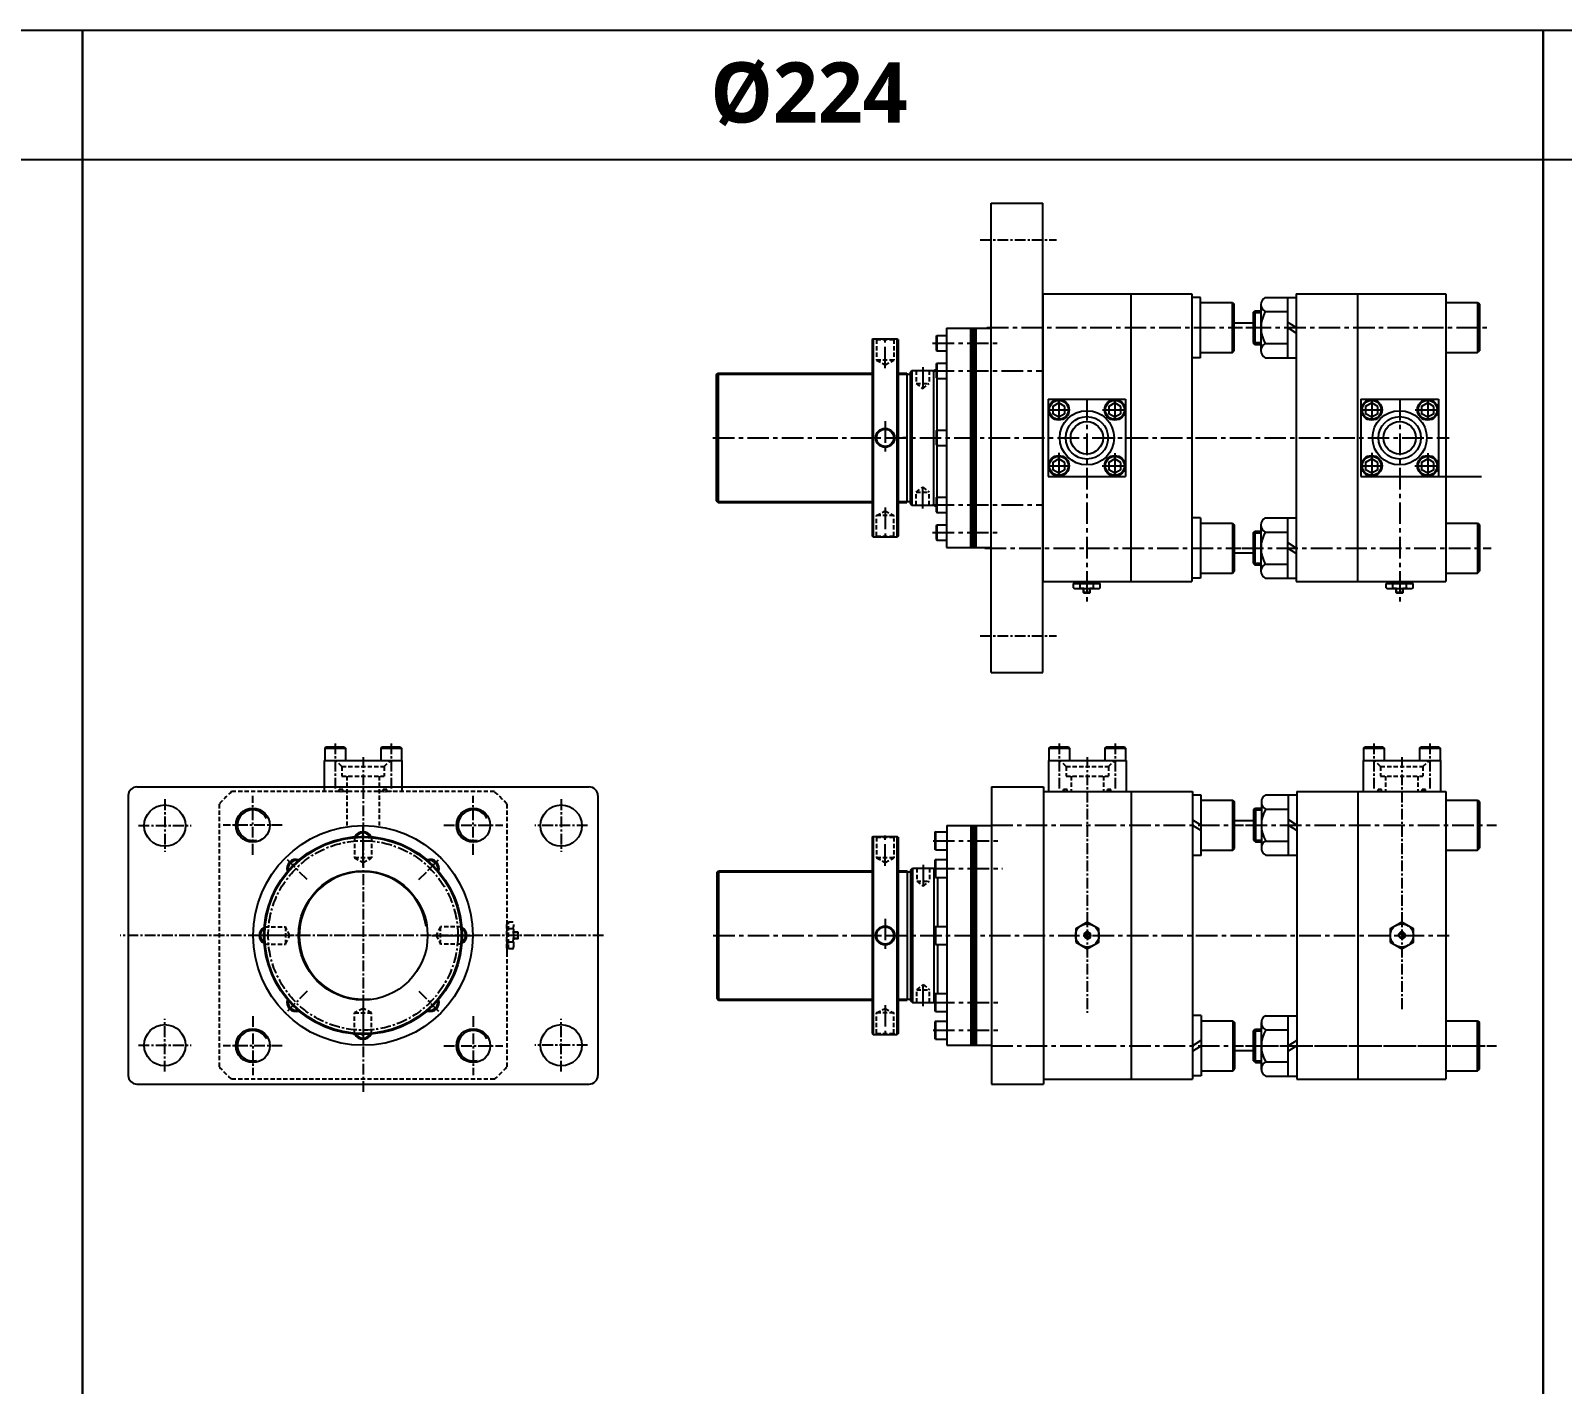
# Model space of a CAD drawing. Extents: x -819 to 9283, y 0 to 5329.
# Drawn here: x 5663 to 7441, y 1592 to 3164 of the extents above; entities that cross this region are included whole.
import ezdxf

# ---------------------------------------------------------------- set-up
doc = ezdxf.new("R2010")
doc.units = 0
doc.header["$LTSCALE"] = 10
doc.header["$MEASUREMENT"] = 0
for name, pattern in [('CENTER', [2, 1.25, -0.25, 0.25, -0.25]), ('CENTERX2', [4, 2.5, -0.5, 0.5, -0.5]), ('HIDDENX2', [0.75, 0.5, -0.25])]:
    doc.linetypes.add(name, pattern=pattern)
doc.layers.get('0').update_dxf_attribs({"linetype": 'CONTINUOUS'})
for name, color, linetype in [('CEN', 1, 'CENTERX2'), ('DIM', 2, 'CONTINUOUS'), ('HID', 2, 'HIDDENX2'), ('ML', 7, 'CONTINUOUS')]:
    doc.layers.add(name, color=color, linetype=linetype)
doc.styles.add('문자', font='romans.shx')

msp = doc.modelspace()

# ---------------------------------------------------------------- linework, layer by layer
for p, q in [((9283.2, 3163.8), (0, 3163.8)), ((5723.4, 0), (5723.4, 3163.8)), ((5723.4, 3163.8), (5723.4, 0)), ((7418.8, 0), (7418.8, 3163.8)), ((7418.8, 3163.8), (7418.8, 0)), ((9283.2, 3013.8), (0, 3013.8))]:
    msp.add_line(p, q)
at = {"color": 7, "linetype": 'Continuous'}
for p, q in [((6873.5, 2516.9), (6873.5, 2522)), ((6873.5, 2522), (6879.9, 2522)), ((6874.5, 2522), (6874.5, 2524)), ((6874.5, 2524), (6903.7, 2524)), ((6876.7, 2516), (6901.5, 2516)), ((6879.9, 2522), (6904.7, 2522)), ((6881.3, 2516.9), (6881.3, 2522)), ((6885.1, 2516.2), (6885.1, 2516.2)), ((6885.1, 2511.5), (6885.1, 2516)), ((6885.1, 2511.5), (6885.6, 2511)), ((6893.1, 2511.5), (6885.1, 2511.5)), ((6885.6, 2511), (6892.6, 2511)), ((6893.1, 2511.5), (6892.6, 2511)), ((6893.1, 2511.5), (6893.1, 2516)), ((6896.9, 2516.9), (6896.9, 2522)), ((6903.7, 2522), (6903.7, 2524)), ((6904.7, 2516.9), (6904.7, 2522)), ((7236.5, 2516.9), (7236.5, 2522)), ((7236.5, 2522), (7242.9, 2522)), ((7237.5, 2522), (7237.5, 2524)), ((7237.5, 2524), (7266.7, 2524)), ((7239.7, 2516), (7264.5, 2516)), ((7242.9, 2522), (7267.7, 2522)), ((7244.3, 2516.9), (7244.3, 2522)), ((7248.1, 2516.2), (7248.1, 2516.2)), ((7248.1, 2511.5), (7248.1, 2516)), ((7248.1, 2511.5), (7248.6, 2511)), ((7256.1, 2511.5), (7248.1, 2511.5)), ((7248.6, 2511), (7255.6, 2511)), ((7256.1, 2511.5), (7255.6, 2511)), ((7256.1, 2511.5), (7256.1, 2516)), ((7259.9, 2516.9), (7259.9, 2522)), ((7266.7, 2522), (7266.7, 2524)), ((7267.7, 2516.9), (7267.7, 2522))]:
    msp.add_line(p, q, dxfattribs=at)
for points in [[(6876.1, 2105.4), (6889.6, 2097.6), (6903.1, 2105.4), (6903.1, 2121), (6889.6, 2128.8), (6876.1, 2121)], [(6888.1, 2115.7), (6886.7, 2113.2), (6888.1, 2110.7), (6891, 2110.7), (6892.5, 2113.2), (6891, 2115.7)], [(7241.1, 2105.4), (7254.6, 2097.6), (7268.1, 2105.4), (7268.1, 2121), (7254.6, 2128.8), (7241.1, 2121)], [(7253.1, 2115.7), (7251.7, 2113.2), (7253.1, 2110.7), (7256, 2110.7), (7257.5, 2113.2), (7256, 2115.7)]]:
    msp.add_lwpolyline(points, close=True, dxfattribs=at)
for centre, radius in [((6889.6, 2113.2), 13.5), ((6889.6, 2113.2), 3.5), ((7254.6, 2113.2), 13.5), ((7254.6, 2113.2), 3.5)]:
    msp.add_circle(centre, radius, dxfattribs=at)
for centre, radius, start, end in [((6876.7, 2521.6), 5.62, 235.6158, 270), ((6877.4, 2524.2), 8.22, 241.7006, 298.2994), ((6889.1, 2547.3), 31.3, 255.6172, 270.0141), ((6889.1, 2547.3), 31.3, 269.9859, 284.3828), ((6900.8, 2524.2), 8.22, 241.7006, 298.2994), ((7239.7, 2521.6), 5.62, 235.6158, 270), ((7240.4, 2524.2), 8.22, 241.7006, 298.2994), ((7252.1, 2547.3), 31.3, 255.6172, 270.0141), ((7252.1, 2547.3), 31.3, 269.9859, 284.3828), ((7263.8, 2524.2), 8.22, 241.7006, 298.2994)]:
    msp.add_arc(centre, radius, start, end, dxfattribs=at)
at = {"layer": 'CEN'}
for p, q in [((6655, 2771.8), (6655, 2810)), ((6773.1, 2819), (7069.8, 2819)), ((7073.7, 2819), (7097.8, 2819)), ((7078.1, 2819), (7353.4, 2819)), ((6710.1, 2801), (6788.6, 2801)), ((6698.6, 2773), (6698.6, 2745.4)), ((6710.1, 2768.7), (6838.1, 2768.7)), ((6844.1, 2723.5), (6871.2, 2723.5)), ((6856.6, 2736), (6856.6, 2708.5)), ((6889.1, 2736), (6889.1, 2496)), ((6907.2, 2723.5), (6934.1, 2723.5)), ((6921.6, 2736), (6921.6, 2708.5)), ((7207.1, 2723.5), (7234.2, 2723.5)), ((7219.6, 2736), (7219.6, 2708.5)), ((7252.1, 2736), (7252.1, 2496)), ((7270.2, 2723.5), (7297.1, 2723.5)), ((7284.6, 2736), (7284.6, 2708.5)), ((6655, 2710.3), (6655, 2671.3)), ((6455.1, 2691), (7309.6, 2691)), ((6679.3, 2691), (6675.6, 2691)), ((6679.3, 2691), (6675.6, 2691)), ((6856.6, 2673.5), (6856.6, 2646)), ((6921.6, 2673.3), (6921.6, 2646)), ((7219.6, 2673.5), (7219.6, 2646)), ((7284.6, 2673.3), (7284.6, 2646)), ((6844.1, 2658.5), (6871.7, 2658.5)), ((6906.7, 2658.5), (6934.1, 2658.5)), ((7207.1, 2658.5), (7234.7, 2658.5)), ((7269.7, 2658.5), (7297.1, 2658.5)), ((6698.6, 2609), (6698.6, 2636.6)), ((6710.1, 2613.2), (6838.1, 2613.2)), ((6655, 2610.1), (6655, 2572)), ((6710.1, 2581), (6788.6, 2581)), ((6770.5, 2563), (7067.8, 2563)), ((7069.1, 2563), (7358.1, 2563)), ((6778.2, 2241.2), (7070.9, 2241.2)), ((7073.2, 2241.2), (7364.4, 2241.2)), ((6655, 2194.1), (6655, 2232.2)), ((6710.6, 2223.2), (6789.1, 2223.2)), ((6699.1, 2195.2), (6699.1, 2167.6)), ((6710.6, 2191), (6791.2, 2191)), ((6655, 2132.6), (6655, 2093.6)), ((6455.6, 2113.2), (7309.6, 2113.2)), ((6699.1, 2031.2), (6699.1, 2058.8)), ((6655, 2032.4), (6655, 1994.2)), ((6710.6, 2035.4), (6786.4, 2035.4)), ((6710.6, 2003.2), (6789.1, 2003.2)), ((6778.2, 1985.2), (7059.9, 1985.2)), ((6778.2, 1985.2), (7070.9, 1985.2)), ((7073.2, 1985.2), (7364.4, 1985.2)), ((7086.3, 1985.2), (7364.4, 1985.2))]:
    msp.add_line(p, q, dxfattribs=at)
at = {"layer": 'DIM'}
for p, q in [((6460.1, 2765), (6640, 2765)), ((6461.1, 2765), (6640, 2765)), ((6670, 2765), (6680.1, 2765)), ((6460.1, 2617), (6640, 2617)), ((6461.1, 2617), (6640, 2617)), ((6670, 2617), (6680.1, 2617))]:
    msp.add_line(p, q, dxfattribs=at)
at = {"layer": 'HID'}
for p, q in [((6644, 2806), (6645, 2805)), ((6644, 2806), (6645, 2805)), ((6645, 2805), (6665, 2805)), ((6645, 2805), (6645, 2781)), ((6666, 2806), (6665, 2805)), ((6665, 2805), (6665, 2781)), ((6645, 2781), (6655, 2775.8)), ((6665, 2781), (6645, 2781)), ((6655, 2775.8), (6665, 2781)), ((6691.1, 2769), (6691.1, 2754)), ((6706.1, 2769), (6706.1, 2754)), ((6691.1, 2754), (6706.1, 2754)), ((6691.1, 2754), (6698.6, 2748.1)), ((6698.6, 2748.1), (6706.1, 2754)), ((6691.1, 2628), (6698.6, 2633.8)), ((6698.6, 2633.8), (6706.1, 2628)), ((6691.1, 2628), (6706.1, 2628)), ((6691.1, 2613), (6691.1, 2628)), ((6706.1, 2613), (6706.1, 2628)), ((6645, 2601), (6655, 2606.1)), ((6645, 2577), (6645, 2601)), ((6665, 2601), (6645, 2601)), ((6655, 2606.1), (6665, 2601)), ((6665, 2577), (6665, 2601)), ((6644, 2576), (6645, 2577)), ((6644, 2576), (6645, 2577)), ((6645, 2577), (6665, 2577)), ((6666, 2576), (6665, 2577)), ((6024.5, 2309.3), (6017.6, 2316.2)), ((6073.6, 2309.3), (6080.6, 2316.2)), ((6865, 2309.3), (6858.1, 2316.2)), ((6914.1, 2309.3), (6921.1, 2316.2)), ((7230, 2309.3), (7223.1, 2316.2)), ((7279.1, 2309.3), (7286.1, 2316.2)), ((6024.5, 2309.3), (6073.6, 2309.3)), ((6024.5, 2309.3), (6024.5, 2298.2)), ((6024.5, 2298.2), (6073.6, 2298.2)), ((6030.3, 2298.2), (6030.3, 2239.3)), ((6067.8, 2298.2), (6067.8, 2239.3)), ((6073.6, 2309.3), (6073.6, 2298.2)), ((6865, 2309.3), (6865, 2298.2)), ((6865, 2309.3), (6914.1, 2309.3)), ((6865, 2298.2), (6914.1, 2298.2)), ((6870.8, 2298.2), (6870.8, 2280.2)), ((6908.3, 2298.2), (6908.3, 2280.2)), ((6914.1, 2309.3), (6914.1, 2298.2)), ((7230, 2309.3), (7279.1, 2309.3)), ((7230, 2309.3), (7230, 2298.2)), ((7230, 2298.2), (7279.1, 2298.2)), ((7235.8, 2298.2), (7235.8, 2280.2)), ((7273.3, 2298.2), (7273.3, 2280.2)), ((7279.1, 2309.3), (7279.1, 2298.2)), ((6201.6, 2280.2), (5896.5, 2280.2)), ((6004.1, 2285.7), (6004.1, 2280.2)), ((6025.6, 2282.6), (6021.6, 2282.6)), ((6021.6, 2280.2), (6021.6, 2282.6)), ((6025.6, 2280.2), (6025.6, 2282.6)), ((6072.6, 2280.2), (6072.6, 2282.6)), ((6072.6, 2282.6), (6076.6, 2282.6)), ((6076.6, 2282.6), (6072.6, 2282.6)), ((6072.6, 2280.2), (6072.6, 2282.6)), ((6076.6, 2280.2), (6076.6, 2282.6)), ((6076.6, 2280.2), (6076.6, 2282.6)), ((6094.1, 2285.7), (6094.1, 2280.2)), ((6866.1, 2282.6), (6862.1, 2282.6)), ((6862.1, 2280.2), (6862.1, 2282.6)), ((6866.1, 2280.2), (6866.1, 2282.6)), ((6913.1, 2280.2), (6913.1, 2282.6)), ((6913.1, 2282.6), (6917.1, 2282.6)), ((6917.1, 2282.6), (6913.1, 2282.6)), ((6913.1, 2280.2), (6913.1, 2282.6)), ((6917.1, 2280.2), (6917.1, 2282.6)), ((6917.1, 2280.2), (6917.1, 2282.6)), ((7231.1, 2282.6), (7227.1, 2282.6)), ((7227.1, 2280.2), (7227.1, 2282.6)), ((7231.1, 2280.2), (7231.1, 2282.6)), ((7278.1, 2280.2), (7278.1, 2282.6)), ((7278.1, 2282.6), (7282.1, 2282.6)), ((7282.1, 2282.6), (7278.1, 2282.6)), ((7278.1, 2280.2), (7278.1, 2282.6)), ((7282.1, 2280.2), (7282.1, 2282.6)), ((7282.1, 2280.2), (7282.1, 2282.6)), ((5882.1, 2265.8), (5882.1, 1960.7)), ((6216.1, 2265.8), (6216.1, 1960.7)), ((6038.1, 2228.2), (6039.1, 2227.2)), ((6038.1, 2228.2), (6039.1, 2227.2)), ((6039.1, 2227.2), (6059.1, 2227.2)), ((6039.1, 2227.2), (6039.1, 2203.2)), ((6060.1, 2228.2), (6059.1, 2227.2)), ((6059.1, 2227.2), (6059.1, 2203.2)), ((6644, 2228.2), (6645, 2227.2)), ((6644, 2228.2), (6645, 2227.2)), ((6645, 2227.2), (6665, 2227.2)), ((6645, 2227.2), (6645, 2203.2)), ((6666, 2228.2), (6665, 2227.2)), ((6665, 2227.2), (6665, 2203.2)), ((6039.1, 2203.2), (6049.1, 2198.1)), ((6059.1, 2203.2), (6039.1, 2203.2)), ((6049.1, 2198.1), (6059.1, 2203.2)), ((6645, 2203.2), (6655, 2198.1)), ((6665, 2203.2), (6645, 2203.2)), ((6655, 2198.1), (6665, 2203.2)), ((6691.6, 2191.2), (6691.6, 2176.2)), ((6706.6, 2191.2), (6706.6, 2176.2)), ((6691.6, 2176.2), (6699.1, 2170.4)), ((6691.6, 2176.2), (6706.6, 2176.2)), ((6699.1, 2170.4), (6706.6, 2176.2)), ((5934.1, 2124.2), (5935.1, 2123.2)), ((5935.1, 2103.2), (5935.1, 2123.2)), ((5935.1, 2123.2), (5959.1, 2123.2)), ((5964.2, 2113.2), (5959.1, 2123.2)), ((5959.1, 2123.2), (5959.1, 2103.2)), ((6139.1, 2123.2), (6133.9, 2113.2)), ((6163.1, 2123.2), (6139.1, 2123.2)), ((6139.1, 2103.2), (6139.1, 2123.2)), ((6164.1, 2124.2), (6163.1, 2123.2)), ((6164.1, 2124.2), (6163.1, 2123.2)), ((6163.1, 2123.2), (6163.1, 2103.2)), ((6216.1, 2098.6), (6216.1, 2127.8)), ((6218.1, 2127.8), (6216.1, 2127.8)), ((6223.1, 2128.8), (6218.1, 2128.8)), ((6218.1, 2104), (6218.1, 2128.8)), ((6223.1, 2121), (6218.1, 2121)), ((6228.6, 2117.2), (6223.8, 2117.2)), ((6229.1, 2116.7), (6223.9, 2116.7)), ((6224.1, 2100.8), (6224.1, 2125.6)), ((6228.6, 2117.2), (6229.1, 2116.7)), ((6228.6, 2117.2), (6228.6, 2109.2)), ((6229.1, 2109.7), (6229.1, 2116.7)), ((5934.1, 2102.2), (5935.1, 2103.2)), ((5934.1, 2102.2), (5935.1, 2103.2)), ((5935.1, 2103.2), (5959.1, 2103.2)), ((5959.1, 2103.2), (5964.2, 2113.2)), ((6133.9, 2113.2), (6139.1, 2103.2)), ((6163.1, 2103.2), (6139.1, 2103.2)), ((6164.1, 2102.2), (6163.1, 2103.2)), ((6218.1, 2098.6), (6216.1, 2098.6)), ((6223.1, 2105.4), (6218.1, 2105.4)), ((6218.1, 2097.6), (6218.1, 2104)), ((6223.1, 2097.6), (6218.1, 2097.6)), ((6228.6, 2109.2), (6223.8, 2109.2)), ((6229.1, 2109.7), (6223.9, 2109.7)), ((6228.6, 2109.2), (6229.1, 2109.7)), ((6691.6, 2050.2), (6699.1, 2056.1)), ((6691.6, 2035.2), (6691.6, 2050.2)), ((6691.6, 2050.2), (6706.6, 2050.2)), ((6699.1, 2056.1), (6706.6, 2050.2)), ((6706.6, 2035.2), (6706.6, 2050.2)), ((6049.1, 2028.4), (6039.1, 2023.2)), ((6059.1, 2023.2), (6049.1, 2028.4)), ((6645, 2023.2), (6655, 2028.4)), ((6655, 2028.4), (6665, 2023.2)), ((6039.1, 1999.2), (6039.1, 2023.2)), ((6039.1, 2023.2), (6059.1, 2023.2)), ((6059.1, 1999.2), (6059.1, 2023.2)), ((6645, 1999.2), (6645, 2023.2)), ((6665, 2023.2), (6645, 2023.2)), ((6665, 1999.2), (6665, 2023.2)), ((6038.1, 1998.2), (6039.1, 1999.2)), ((6059.1, 1999.2), (6039.1, 1999.2)), ((6060.1, 1998.2), (6059.1, 1999.2)), ((6060.1, 1998.2), (6059.1, 1999.2)), ((6644, 1998.2), (6645, 1999.2)), ((6644, 1998.2), (6645, 1999.2)), ((6645, 1999.2), (6665, 1999.2)), ((6666, 1998.2), (6665, 1999.2)), ((6201.6, 1946.2), (5896.5, 1946.2))]:
    msp.add_line(p, q, dxfattribs=at)
for centre, radius, start, end in [((6049.1, 2113.2), 226.2, 132.4072, 137.5928), ((6022.9, 2281.4), 1.2, 90, 270), ((6024.2, 2281.4), 1.2, 270, 90), ((6073.9, 2281.4), 1.2, 90, 270), ((6075.2, 2281.4), 1.2, 270, 90), ((6049.1, 2113.2), 226.2, 42.4072, 47.5928), ((6863.4, 2281.4), 1.2, 90, 270), ((6864.7, 2281.4), 1.2, 270, 90), ((6914.4, 2281.4), 1.2, 90, 270), ((6915.8, 2281.4), 1.2, 270, 90), ((7228.4, 2281.4), 1.2, 90, 270), ((7229.7, 2281.4), 1.2, 270, 90), ((7279.4, 2281.4), 1.2, 90, 270), ((7280.8, 2281.4), 1.2, 270, 90), ((6215.8, 2124.9), 8.22, 331.7006, 28.2994), ((6192.7, 2113.2), 31.3, 359.9859, 14.3828), ((6192.7, 2113.2), 31.3, 345.6172, 0.0141), ((6215.8, 2101.5), 8.22, 331.7006, 28.2994), ((6218.4, 2100.8), 5.62, 325.6158, 0), ((6049.1, 2113.2), 226.2, 222.4072, 227.5928), ((6049.1, 2113.2), 226.2, 312.4072, 317.5928)]:
    msp.add_arc(centre, radius, start, end, dxfattribs=at)
at = {"layer": 'ML'}
for p, q in [((6778.1, 2418.5), (6778.1, 2963.5)), ((6778.1, 2963.5), (6838.1, 2963.5)), ((6838.1, 2418.5), (6838.1, 2963.5)), ((6838.1, 2858), (7011.1, 2858)), ((6838.1, 2858), (6838.1, 2524)), ((6940.1, 2858), (6940.1, 2524)), ((7011.1, 2858), (7011.1, 2524)), ((7021.1, 2854), (7011.1, 2854)), ((7021.1, 2784), (7021.1, 2854)), ((7021.1, 2848), (7058.1, 2848)), ((7058.1, 2790), (7058.1, 2848)), ((7058.1, 2848), (7060.1, 2846)), ((7060.1, 2792), (7060.1, 2846)), ((7091.1, 2846.3), (7091.1, 2791.7)), ((7096.1, 2854), (7132.1, 2854)), ((7122.1, 2854), (7122.1, 2784)), ((7132.1, 2858), (7132.1, 2524)), ((7132.1, 2858), (7305.6, 2858)), ((7203.1, 2858), (7203.1, 2524)), ((7305.6, 2858), (7305.6, 2524)), ((7305.6, 2848), (7342.6, 2848)), ((7342.6, 2848), (7342.6, 2790)), ((7342.6, 2848), (7344.6, 2846)), ((7344.6, 2846), (7344.6, 2792)), ((7082.1, 2836.5), (7084.1, 2838.5)), ((7082.1, 2836.5), (7082.1, 2801.5)), ((7084.1, 2838.5), (7091.1, 2838.5)), ((7084.1, 2838.5), (7084.1, 2799.5)), ((7096.1, 2837.6), (7122.1, 2837.6)), ((6714.1, 2809), (6715.1, 2810)), ((6714.1, 2809), (6714.1, 2793)), ((6715.1, 2810), (6726.1, 2810)), ((6715.1, 2810), (6715.1, 2792)), ((6726.1, 2818.5), (6778.1, 2818.5)), ((6726.1, 2818.5), (6726.1, 2563.5)), ((6754.1, 2818.5), (6754.1, 2563.5)), ((6756.1, 2818.5), (6756.1, 2563.5)), ((6758.1, 2818.5), (6758.1, 2563.5)), ((6760.1, 2818.5), (6760.1, 2563.5)), ((7060.1, 2824.5), (7082.1, 2824.5)), ((6640, 2805), (6641, 2806)), ((6640, 2805), (6640, 2577)), ((6641, 2806), (6641, 2576)), ((6641, 2806), (6669, 2806)), ((6669, 2576), (6669, 2806)), ((6670, 2805), (6669, 2806)), ((6670, 2805), (6670, 2577)), ((6714.1, 2793), (6715.1, 2792)), ((6715.1, 2792), (6726.1, 2792)), ((7058.1, 2790), (7060.1, 2792)), ((7082.1, 2801.5), (7084.1, 2799.5)), ((7084.1, 2799.5), (7091.1, 2799.5)), ((7096.1, 2800.4), (7122.1, 2800.4)), ((7342.6, 2790), (7344.6, 2792)), ((6640, 2780), (6640, 2577)), ((6670, 2780), (6670, 2602)), ((6714.1, 2776.7), (6715.1, 2777.7)), ((6714.1, 2776.7), (6714.1, 2760.7)), ((6715.1, 2777.7), (6726.1, 2777.7)), ((6715.1, 2777.7), (6715.1, 2759.7)), ((7021.1, 2784), (7011.1, 2784)), ((7021.1, 2790), (7058.1, 2790)), ((7096.1, 2784), (7132.1, 2784)), ((7305.6, 2790), (7342.6, 2790)), ((6459.1, 2764), (6461.1, 2766)), ((6459.1, 2764), (6459.1, 2618)), ((6461.1, 2766), (6640, 2766)), ((6461.1, 2766), (6640, 2766)), ((6461.1, 2766), (6461.1, 2616)), ((6670, 2766), (6680.1, 2766)), ((6680.1, 2766), (6680.1, 2616)), ((6680.1, 2765), (6684.1, 2765)), ((6684.1, 2767), (6686.1, 2769)), ((6684.1, 2767), (6684.1, 2615)), ((6686.1, 2769), (6686.1, 2613)), ((6686.1, 2769), (6711.1, 2769)), ((6711.1, 2769), (6714.1, 2770.5)), ((6711.1, 2769), (6711.1, 2613)), ((6714.1, 2760.7), (6715.1, 2759.7)), ((6715.1, 2771), (6715.1, 2611)), ((6715.1, 2759.7), (6726.1, 2759.7)), ((6844.1, 2736), (6844.1, 2646)), ((6844.1, 2736), (6934.1, 2736)), ((6934.1, 2736), (6934.1, 2646)), ((7207.1, 2736), (7207.1, 2646)), ((7207.1, 2736), (7297.1, 2736)), ((7297.1, 2736), (7297.1, 2646)), ((6714.1, 2699), (6715.1, 2700)), ((6714.1, 2699), (6714.1, 2683)), ((6715.1, 2700), (6715.1, 2682)), ((6715.1, 2700), (6726.1, 2700)), ((6714.1, 2683), (6715.1, 2682)), ((6715.1, 2682), (6726.1, 2682)), ((6844.1, 2646), (6934.1, 2646)), ((7207.1, 2646), (7347.1, 2646)), ((6459.1, 2618), (6461.1, 2616)), ((6461.1, 2616), (6640, 2616)), ((6461.1, 2616), (6640, 2616)), ((6670, 2616), (6680.1, 2616)), ((6680.1, 2617), (6684.1, 2617)), ((6684.1, 2615), (6686.1, 2613)), ((6714.1, 2621.2), (6715.1, 2622.2)), ((6714.1, 2621.2), (6714.1, 2605.2)), ((6715.1, 2622.2), (6726.1, 2622.2)), ((6715.1, 2622.2), (6715.1, 2604.2)), ((6686.1, 2613), (6711.1, 2613)), ((6711.1, 2613), (6714.1, 2611.5)), ((6714.1, 2605.2), (6715.1, 2604.2)), ((6715.1, 2604.2), (6726.1, 2604.2)), ((7021.1, 2598), (7011.1, 2598)), ((7021.1, 2598), (7021.1, 2528)), ((7096.1, 2598), (7132.1, 2598)), ((7122.1, 2598), (7122.1, 2528)), ((6714.1, 2589), (6715.1, 2590)), ((6714.1, 2589), (6714.1, 2573)), ((6715.1, 2590), (6715.1, 2572)), ((6715.1, 2590), (6726.1, 2590)), ((7021.1, 2592), (7058.1, 2592)), ((7058.1, 2592), (7058.1, 2534)), ((7058.1, 2592), (7060.1, 2590)), ((7060.1, 2590), (7060.1, 2536)), ((7082.1, 2580.5), (7084.1, 2582.5)), ((7082.1, 2580.5), (7082.1, 2545.5)), ((7084.1, 2582.5), (7084.1, 2543.5)), ((7084.1, 2582.5), (7091.1, 2582.5)), ((7091.1, 2590.3), (7091.1, 2535.7)), ((7096.1, 2581.6), (7122.1, 2581.6)), ((7305.6, 2592), (7342.6, 2592)), ((7342.6, 2592), (7342.6, 2534)), ((7342.6, 2592), (7344.6, 2590)), ((7344.6, 2590), (7344.6, 2536)), ((6640, 2577), (6641, 2576)), ((6641, 2576), (6669, 2576)), ((6641, 2576), (6669, 2576)), ((6670, 2577), (6669, 2576)), ((6714.1, 2573), (6715.1, 2572)), ((6715.1, 2572), (6726.1, 2572)), ((6726.1, 2563.5), (6778.1, 2563.5)), ((7060.1, 2557.5), (7082.1, 2557.5)), ((7082.1, 2545.5), (7084.1, 2543.5)), ((7084.1, 2543.5), (7091.1, 2543.5)), ((7096.1, 2544.4), (7122.1, 2544.4)), ((7021.1, 2528), (7011.1, 2528)), ((7021.1, 2534), (7058.1, 2534)), ((7058.1, 2534), (7060.1, 2536)), ((7096.1, 2528), (7132.1, 2528)), ((7305.6, 2534), (7342.6, 2534)), ((7342.6, 2534), (7344.6, 2536)), ((6838.1, 2524), (7011.1, 2524)), ((7132.1, 2524), (7305.6, 2524)), ((6778.1, 2418.5), (6838.1, 2418.5)), ((6004.6, 2330.7), (6006.1, 2332.2)), ((6004.6, 2330.7), (6028.6, 2330.7)), ((6004.6, 2330.7), (6004.6, 2316.2)), ((6006.1, 2332.2), (6027.1, 2332.2)), ((6027.1, 2332.2), (6028.6, 2330.7)), ((6028.6, 2330.7), (6028.6, 2316.2)), ((6069.6, 2330.7), (6071.1, 2332.2)), ((6069.6, 2330.7), (6093.6, 2330.7)), ((6069.6, 2330.7), (6069.6, 2316.2)), ((6071.1, 2332.2), (6092.1, 2332.2)), ((6092.1, 2332.2), (6093.6, 2330.7)), ((6093.6, 2330.7), (6093.6, 2316.2)), ((6845.1, 2330.7), (6846.6, 2332.2)), ((6845.1, 2330.7), (6845.1, 2316.2)), ((6845.1, 2330.7), (6869.1, 2330.7)), ((6846.6, 2332.2), (6867.6, 2332.2)), ((6867.6, 2332.2), (6869.1, 2330.7)), ((6869.1, 2330.7), (6869.1, 2316.2)), ((6910.1, 2330.7), (6911.6, 2332.2)), ((6910.1, 2330.7), (6910.1, 2316.2)), ((6910.1, 2330.7), (6934.1, 2330.7)), ((6911.6, 2332.2), (6932.6, 2332.2)), ((6932.6, 2332.2), (6934.1, 2330.7)), ((6934.1, 2330.7), (6934.1, 2316.2)), ((7210.1, 2330.7), (7211.6, 2332.2)), ((7210.1, 2330.7), (7234.1, 2330.7)), ((7210.1, 2330.7), (7210.1, 2316.2)), ((7211.6, 2332.2), (7232.6, 2332.2)), ((7232.6, 2332.2), (7234.1, 2330.7)), ((7234.1, 2330.7), (7234.1, 2316.2)), ((7275.1, 2330.7), (7276.6, 2332.2)), ((7275.1, 2330.7), (7299.1, 2330.7)), ((7275.1, 2330.7), (7275.1, 2316.2)), ((7276.6, 2332.2), (7297.6, 2332.2)), ((7297.6, 2332.2), (7299.1, 2330.7)), ((7299.1, 2330.7), (7299.1, 2316.2)), ((6004.1, 2316.2), (6094.1, 2316.2)), ((6004.1, 2316.2), (6004.1, 2285.7)), ((6094.1, 2316.2), (6094.1, 2285.7)), ((6844.6, 2316.2), (6934.6, 2316.2)), ((6844.6, 2316.2), (6844.6, 2280.2)), ((6934.6, 2316.2), (6934.6, 2280.2)), ((7209.6, 2316.2), (7299.6, 2316.2)), ((7209.6, 2316.2), (7209.6, 2280.2)), ((7299.6, 2316.2), (7299.6, 2280.2)), ((5776.6, 2275.7), (5776.6, 1950.7)), ((5786.6, 2285.7), (6311.6, 2285.7)), ((6321.6, 2275.7), (6321.6, 1950.7)), ((6778.6, 2285.7), (6778.6, 1940.7)), ((6778.6, 2285.7), (6838.6, 2285.7)), ((6838.6, 2285.7), (6838.6, 1940.7)), ((6838.6, 2280.2), (7011.6, 2280.2)), ((6838.6, 2280.2), (6838.6, 1946.2)), ((6940.6, 2280.2), (6940.6, 1946.2)), ((7011.6, 2280.2), (7011.6, 1946.2)), ((7021.6, 2276.2), (7011.6, 2276.2)), ((7021.6, 2206.2), (7021.6, 2276.2)), ((7096.6, 2276.4), (7132.6, 2276.4)), ((7122.6, 2276.4), (7122.6, 2206.4)), ((7132.6, 2280.2), (7132.6, 1946.2)), ((7132.6, 2280.2), (7305.6, 2280.2)), ((7203.6, 2280.2), (7203.6, 1946.2)), ((7305.6, 2280.2), (7305.6, 1946.2)), ((7021.6, 2270.2), (7058.6, 2270.2)), ((7058.6, 2212.2), (7058.6, 2270.2)), ((7058.6, 2270.2), (7060.6, 2268.2)), ((7060.6, 2214.2), (7060.6, 2268.2)), ((7082.6, 2258.9), (7084.6, 2260.9)), ((7082.6, 2258.9), (7082.6, 2223.9)), ((7084.6, 2260.9), (7084.6, 2221.9)), ((7084.6, 2260.9), (7091.6, 2260.9)), ((7091.6, 2268.7), (7091.6, 2214.1)), ((7096.6, 2260), (7122.6, 2260)), ((7305.6, 2270.4), (7342.6, 2270.4)), ((7342.6, 2270.4), (7342.6, 2212.4)), ((7342.6, 2270.4), (7344.6, 2268.4)), ((7344.6, 2268.4), (7344.6, 2214.4)), ((6726.6, 2240.7), (6726.6, 1985.7)), ((6726.6, 2240.7), (6778.6, 2240.7)), ((6754.6, 2240.7), (6754.6, 1985.7)), ((6756.6, 2240.7), (6756.6, 1985.7)), ((6758.6, 2240.7), (6758.6, 1985.7)), ((6760.6, 2240.7), (6760.6, 1985.7)), ((7060.6, 2246.7), (7082.6, 2246.7)), ((6640, 2227.2), (6641, 2228.2)), ((6640, 2227.2), (6640, 1999.2)), ((6641, 2228.2), (6641, 1998.2)), ((6641, 2228.2), (6669, 2228.2)), ((6669, 1998.2), (6669, 2228.2)), ((6670, 2227.2), (6669, 2228.2)), ((6670, 2227.2), (6670, 1999.2)), ((6713.3, 2233.7), (6712.6, 2233)), ((6712.6, 2233), (6712.6, 2213.4)), ((6713.3, 2233.7), (6726.6, 2233.7)), ((6713.3, 2233.7), (6713.3, 2212.7)), ((7082.6, 2223.9), (7084.6, 2221.9)), ((7084.6, 2221.9), (7091.6, 2221.9)), ((7096.6, 2222.8), (7122.6, 2222.8)), ((6713.3, 2212.7), (6712.6, 2213.4)), ((6713.3, 2212.7), (6726.6, 2212.7)), ((7021.6, 2206.2), (7011.6, 2206.2)), ((7021.6, 2212.2), (7058.6, 2212.2)), ((7058.6, 2212.2), (7060.6, 2214.2)), ((7096.6, 2206.4), (7132.6, 2206.4)), ((7305.6, 2212.4), (7342.6, 2212.4)), ((7342.6, 2212.4), (7344.6, 2214.4)), ((6459.6, 2186.2), (6461.6, 2188.2)), ((6461.6, 2188.2), (6640, 2188.2)), ((6461.6, 2188.2), (6461.6, 2038.2)), ((6640, 2202.2), (6640, 1999.2)), ((6670, 2202.2), (6670, 2024.2)), ((6670, 2188.2), (6680.6, 2188.2)), ((6680.6, 2188.2), (6680.6, 2038.2)), ((6680.6, 2187.2), (6684.6, 2187.2)), ((6684.6, 2189.2), (6686.6, 2191.2)), ((6684.6, 2189.2), (6684.6, 2037.2)), ((6686.6, 2191.2), (6711.6, 2191.2)), ((6686.6, 2191.2), (6686.6, 2035.2)), ((6711.6, 2191.2), (6712.6, 2191.7)), ((6711.6, 2191.2), (6711.6, 2035.2)), ((6713.3, 2201.5), (6712.6, 2200.8)), ((6712.6, 2200.8), (6712.6, 2181.2)), ((6713.3, 2201.5), (6726.6, 2201.5)), ((6713.3, 2201.5), (6713.3, 2180.5)), ((6459.6, 2186.2), (6459.6, 2040.2)), ((6713.3, 2180.5), (6712.6, 2181.2)), ((6713.3, 2180.5), (6726.6, 2180.5)), ((6715.6, 2180.5), (6715.6, 2123.7)), ((6713.3, 2123.7), (6712.6, 2123)), ((6712.6, 2123), (6712.6, 2103.4)), ((6713.3, 2123.7), (6726.6, 2123.7)), ((6713.3, 2123.7), (6713.3, 2102.7)), ((6216.1, 2105.2), (6216.1, 2091.2)), ((6713.3, 2102.7), (6712.6, 2103.4)), ((6713.3, 2102.7), (6726.6, 2102.7)), ((6715.6, 2102.7), (6715.6, 2045.9)), ((6713.3, 2045.9), (6712.6, 2045.2)), ((6712.6, 2045.2), (6712.6, 2025.6)), ((6713.3, 2045.9), (6726.6, 2045.9)), ((6713.3, 2045.9), (6713.3, 2024.9)), ((6459.6, 2040.2), (6461.6, 2038.2)), ((6461.6, 2038.2), (6640, 2038.2)), ((6670, 2038.2), (6680.6, 2038.2)), ((6680.6, 2039.2), (6684.6, 2039.2)), ((6684.6, 2037.2), (6686.6, 2035.2)), ((6686.6, 2035.2), (6711.6, 2035.2)), ((6711.6, 2035.2), (6712.6, 2034.7)), ((6713.3, 2024.9), (6712.6, 2025.6)), ((6713.3, 2013.7), (6712.6, 2013)), ((6712.6, 2013), (6712.6, 1993.4)), ((6713.3, 2024.9), (6726.6, 2024.9)), ((6713.3, 2013.7), (6726.6, 2013.7)), ((6713.3, 2013.7), (6713.3, 1992.7)), ((7021.6, 2020.2), (7011.6, 2020.2)), ((7021.6, 2020.2), (7021.6, 1950.2)), ((7021.6, 2014.2), (7058.6, 2014.2)), ((7058.6, 2014.2), (7058.6, 1956.2)), ((7058.6, 2014.2), (7060.6, 2012.2)), ((7060.6, 2012.2), (7060.6, 1958.2)), ((7091.6, 1957.7), (7091.6, 2012.3)), ((7096.6, 2020), (7132.6, 2020)), ((7122.6, 1950), (7122.6, 2020)), ((7305.6, 2014), (7342.6, 2014)), ((7342.6, 1956), (7342.6, 2014)), ((7342.6, 2014), (7344.6, 2012)), ((7344.6, 1958), (7344.6, 2012)), ((6640, 1999.2), (6641, 1998.2)), ((6641, 1998.2), (6669, 1998.2)), ((6641, 1998.2), (6669, 1998.2)), ((6670, 1999.2), (6669, 1998.2)), ((6713.3, 1992.7), (6712.6, 1993.4)), ((6713.3, 1992.7), (6726.6, 1992.7)), ((7082.6, 2002.5), (7084.6, 2004.5)), ((7082.6, 1967.5), (7082.6, 2002.5)), ((7084.6, 1965.5), (7084.6, 2004.5)), ((7084.6, 2004.5), (7091.6, 2004.5)), ((7096.6, 2003.6), (7122.6, 2003.6)), ((6726.6, 1985.7), (6778.6, 1985.7)), ((7060.6, 1979.7), (7082.6, 1979.7)), ((7021.6, 1956.2), (7058.6, 1956.2)), ((7058.6, 1956.2), (7060.6, 1958.2)), ((7082.6, 1967.5), (7084.6, 1965.5)), ((7084.6, 1965.5), (7091.6, 1965.5)), ((7096.6, 1966.4), (7122.6, 1966.4)), ((7305.6, 1956), (7342.6, 1956)), ((7342.6, 1956), (7344.6, 1958)), ((5786.6, 1940.7), (6311.6, 1940.7)), ((6778.6, 1940.7), (6838.6, 1940.7)), ((6838.6, 1946.2), (7011.6, 1946.2)), ((7021.6, 1950.2), (7011.6, 1950.2)), ((7096.6, 1950), (7132.6, 1950)), ((7132.6, 1946.2), (7305.6, 1946.2))]:
    msp.add_line(p, q, dxfattribs=at)
at = {"layer": 'ML', "color": 1, "linetype": 'CENTER'}
for p, q in [((6765.4, 2921), (6853.9, 2921)), ((6765.4, 2461), (6853.9, 2461)), ((6016.6, 2336.2), (6016.6, 2280.2)), ((6081.6, 2336.2), (6081.6, 2280.2)), ((6857.1, 2336.2), (6857.1, 2280.2)), ((6922.1, 2336.2), (6922.1, 2280.2)), ((7222.1, 2336.2), (7222.1, 2280.2)), ((7287.1, 2336.2), (7287.1, 2280.2)), ((6049.1, 2320.2), (6049.1, 2276.2)), ((6889.6, 2320.2), (6889.6, 2023.5)), ((7254.6, 2320.2), (7254.6, 2027.2)), ((5921.1, 2207), (5921.1, 2275.5)), ((6049.1, 2284.2), (6049.1, 1931.3)), ((6177.1, 2207), (6177.1, 2275.5)), ((5819.1, 2271.3), (5819.1, 2210.2)), ((6279.1, 2271.3), (6279.1, 2210.2)), ((5788.5, 2240.7), (5849.6, 2240.7)), ((5955.3, 2241.2), (5886.8, 2241.2)), ((6049.1, 2193.2), (6049.1, 2240.7)), ((6049.1, 2204.8), (6049.1, 2240.7)), ((6142.8, 2241.2), (6211.3, 2241.2)), ((6309.6, 2240.7), (6248.5, 2240.7)), ((5984.3, 2178), (5958.9, 2203.4)), ((6113.8, 2178), (6139.2, 2203.4)), ((6328.2, 2113.2), (5767.4, 2113.2)), ((5969.1, 2113.2), (5921.6, 2113.2)), ((5969.1, 2113.2), (5921.6, 2113.2)), ((5957.4, 2113.2), (5921.6, 2113.2)), ((6129.1, 2113.2), (6176.6, 2113.2)), ((6140.7, 2113.2), (6176.6, 2113.2)), ((5984.3, 2048.4), (5958.9, 2023.1)), ((6113.8, 2048.4), (6139.2, 2023.1)), ((6049.1, 2033.2), (6049.1, 1985.7)), ((5819.1, 1955.2), (5819.1, 2016.3)), ((5921.1, 2019.5), (5921.1, 1951)), ((6049.1, 2021.6), (6049.1, 1985.7)), ((6177.1, 2019.5), (6177.1, 1951)), ((6279.1, 1955.2), (6279.1, 2016.3)), ((5788.5, 1985.7), (5849.6, 1985.7)), ((5955.3, 1985.2), (5886.8, 1985.2)), ((6142.8, 1985.2), (6211.3, 1985.2)), ((6309.6, 1985.7), (6248.5, 1985.7))]:
    msp.add_line(p, q, dxfattribs=at)
at = {"layer": 'ML', "color": 2}
for p, q in [((7082.1, 2836.5), (7091.1, 2836.5)), ((7132.1, 2819), (7122.1, 2825.3)), ((7132.1, 2812.7), (7122.1, 2819)), ((7082.1, 2801.5), (7091.1, 2801.5)), ((7082.1, 2580.5), (7091.1, 2580.5)), ((7132.1, 2563), (7122.1, 2569.3)), ((7132.1, 2556.7), (7122.1, 2563)), ((7082.1, 2545.5), (7091.1, 2545.5)), ((6885.6, 2516.2), (6885.6, 2516.2)), ((6885.6, 2511), (6885.6, 2516)), ((6892.6, 2511), (6892.6, 2516)), ((7248.6, 2516.2), (7248.6, 2516.2)), ((7248.6, 2511), (7248.6, 2516)), ((7255.6, 2511), (7255.6, 2516)), ((7082.6, 2258.9), (7091.6, 2258.9)), ((7011.6, 2247.5), (7021.6, 2241.2)), ((7011.6, 2241.2), (7021.6, 2234.9)), ((7132.6, 2241.4), (7122.6, 2247.7)), ((7132.6, 2235.1), (7122.6, 2241.4)), ((7082.6, 2223.9), (7091.6, 2223.9)), ((6460.6, 2187.2), (6640, 2187.2)), ((6670, 2187.2), (6684.6, 2187.2)), ((6460.6, 2039.2), (6640, 2039.2)), ((6670, 2039.2), (6684.6, 2039.2)), ((7011.6, 1985.2), (7021.6, 1991.5)), ((7082.6, 2002.5), (7091.6, 2002.5)), ((7132.6, 1991.3), (7122.6, 1985)), ((7011.6, 1978.9), (7021.6, 1985.2)), ((7132.6, 1985), (7122.6, 1978.7)), ((7082.6, 1967.5), (7091.6, 1967.5))]:
    msp.add_line(p, q, dxfattribs=at)
at = {"layer": 'ML'}
for points in [[(6863.6, 2727.5), (6856.6, 2731.5), (6849.6, 2727.5), (6849.6, 2719.4), (6856.6, 2715.4), (6863.6, 2719.4)], [(6928.6, 2727.5), (6921.6, 2731.5), (6914.6, 2727.5), (6914.6, 2719.4), (6921.6, 2715.4), (6928.6, 2719.4)], [(7226.6, 2727.5), (7219.6, 2731.5), (7212.6, 2727.5), (7212.6, 2719.4), (7219.6, 2715.4), (7226.6, 2719.4)], [(7291.6, 2727.5), (7284.6, 2731.5), (7277.6, 2727.5), (7277.6, 2719.4), (7284.6, 2715.4), (7291.6, 2719.4)], [(6863.6, 2662.5), (6856.6, 2666.5), (6849.6, 2662.5), (6849.6, 2654.4), (6856.6, 2650.4), (6863.6, 2654.4)], [(6928.6, 2662.5), (6921.6, 2666.5), (6914.6, 2662.5), (6914.6, 2654.4), (6921.6, 2650.4), (6928.6, 2654.4)], [(7226.6, 2662.5), (7219.6, 2666.5), (7212.6, 2662.5), (7212.6, 2654.4), (7219.6, 2650.4), (7226.6, 2654.4)], [(7291.6, 2662.5), (7284.6, 2666.5), (7277.6, 2662.5), (7277.6, 2654.4), (7284.6, 2650.4), (7291.6, 2654.4)]]:
    msp.add_lwpolyline(points, close=True, dxfattribs=at)
for points in [[(6050.5, 2228.2), (6049.1, 2229.1), (6047.6, 2228.2)], [(5968.8, 2195.6), (5967.1, 2195.1), (5966.7, 2193.5)], [(6131.4, 2193.5), (6131, 2195.1), (6129.3, 2195.6)], [(5934.1, 2114.7), (5933.2, 2113.2), (5934.1, 2111.8)], [(6164, 2111.8), (6164.9, 2113.2), (6164, 2114.7)], [(5966.7, 2032.9), (5967.1, 2031.3), (5968.8, 2030.9)], [(6129.3, 2030.9), (6131, 2031.3), (6131.4, 2032.9)], [(6047.6, 1998.2), (6049.1, 1997.4), (6050.5, 1998.2)]]:
    msp.add_lwpolyline(points, dxfattribs=at)
for centre, radius in [((6856.6, 2723.5), 12), ((6856.6, 2723.5), 11), ((6889.1, 2691), 31.5), ((6921.6, 2723.5), 12), ((6921.6, 2723.5), 11), ((7219.6, 2723.5), 12), ((7219.6, 2723.5), 11), ((7252.1, 2691), 31.5), ((7284.6, 2723.5), 12), ((7284.6, 2723.5), 11), ((6655, 2691), 11), ((6889.1, 2691), 24.6), ((6889.1, 2691), 18.8), ((7252.1, 2691), 24.6), ((7252.1, 2691), 18.8), ((6655, 2691), 10), ((6856.6, 2658.5), 12), ((6856.6, 2658.5), 11), ((6921.6, 2658.5), 12), ((6921.6, 2658.5), 11), ((7219.6, 2658.5), 12), ((7219.6, 2658.5), 11), ((7284.6, 2658.5), 12), ((7284.6, 2658.5), 11), ((5819.1, 2240.7), 24), ((5921.1, 2241.2), 19.7), ((6177.1, 2241.2), 19.7), ((6279.1, 2240.7), 24), ((6049.1, 2113.2), 127.5), ((6049.1, 2113.2), 115), ((6049.1, 2113.2), 114), ((6049.1, 2113.2), 75), ((6655, 2113.2), 11), ((6655, 2113.2), 10), ((5819.1, 1985.7), 24), ((6279.1, 1985.7), 24), ((5921.1, 1985.2), 19.7), ((6177.1, 1985.2), 19.7)]:
    msp.add_circle(centre, radius, dxfattribs=at)
at = {"layer": 'ML', "color": 1, "linetype": 'CENTER'}
msp.add_circle((6049.1, 2113.2), 110, dxfattribs=at)
at = {"layer": 'ML'}
for centre, radius, start, end in [((7100.3, 2845.8), 9.21, 117.0922, 242.9078), ((7128.3, 2819), 37.1, 149.9227, 210.0773), ((7100.3, 2792.2), 9.21, 117.0979, 242.9021), ((7100.3, 2589.8), 9.21, 117.0922, 242.9078), ((7128.3, 2563), 37.1, 149.9227, 210.0773), ((7100.3, 2536.2), 9.21, 117.0979, 242.9021), ((5786.6, 2275.7), 10, 90, 180), ((6311.6, 2275.7), 10, 0, 90), ((7100.8, 2268.2), 9.21, 117.0922, 242.9078), ((7128.7, 2241.4), 37.1, 149.9227, 210.0773), ((6049.1, 2223.2), 10.5, 26.0583, 153.9417), ((6049.1, 2223.2), 9.1, 31.3708, 148.6292), ((7100.8, 2214.6), 9.21, 117.0979, 242.9021), ((5971.3, 2191), 10.5, 71.0583, 198.9417), ((5971.3, 2191), 9.1, 76.3708, 193.6292), ((6126.8, 2191), 10.5, 341.0583, 108.9417), ((6126.8, 2191), 9.1, 346.3708, 103.6292), ((5939.1, 2113.2), 10.5, 116.0583, 243.9417), ((5939.1, 2113.2), 9.1, 121.3708, 238.6292), ((6159.1, 2113.2), 10.5, 296.0583, 63.9417), ((6159.1, 2113.2), 9.1, 301.3708, 58.6292), ((5971.3, 2035.4), 10.5, 161.0583, 288.9417), ((5971.3, 2035.4), 9.1, 166.3708, 283.6292), ((6126.8, 2035.4), 10.5, 251.0583, 18.9417), ((6126.8, 2035.4), 9.1, 256.3708, 13.6292), ((7100.8, 2011.8), 9.21, 117.0979, 242.9021), ((6049.1, 2003.2), 10.5, 206.0583, 333.9417), ((6049.1, 2003.2), 9.1, 211.3708, 328.6292), ((7128.7, 1985), 37.1, 149.9227, 210.0773), ((7100.8, 1958.2), 9.21, 117.0922, 242.9078), ((5786.6, 1950.7), 10, 180, 270), ((6311.6, 1950.7), 10, 270, 0)]:
    msp.add_arc(centre, radius, start, end, dxfattribs=at)
at = {"layer": 'ML', "color": 2}
for centre, radius, start, end in [((5921.1, 2241.2), 17.7, 26.4209, 284.009), ((6177.1, 2241.2), 17.7, 26.4209, 284.009), ((6049.1, 2113.2), 74, 8.094, 276.8662), ((6889.6, 2113.2), 4, 270, 180), ((7254.6, 2113.2), 4, 270, 180), ((5921.1, 1985.2), 17.7, 26.4209, 284.009), ((6177.1, 1985.2), 17.7, 26.4209, 284.009)]:
    msp.add_arc(centre, radius, start, end, dxfattribs=at)

# ---------------------------------------------------------------- texts
at = {"insert": (6452.2, 3127), "char_height": 70, "attachment_point": 1, "style": '문자'}
msp.add_mtext_dynamic_manual_height_columns('{\\fMalgun Gothic|b1|i0|c129|p50;%%C224}', width=124.533, gutter_width=16, heights=[-75.6], dxfattribs=at)

doc.saveas('drawing.dxf')
